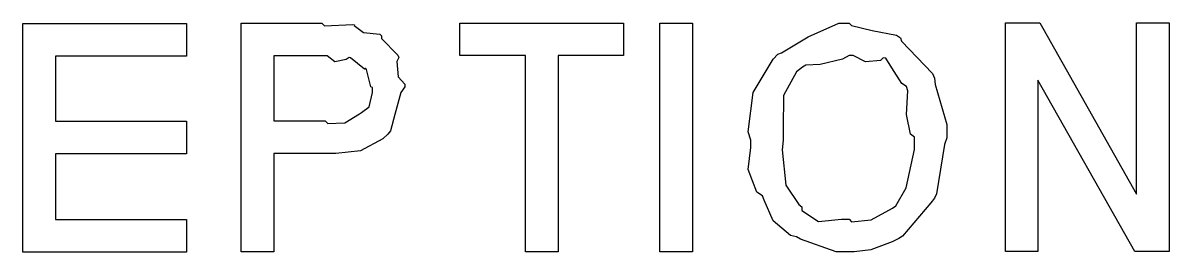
# Model space of a CAD drawing. Extents: x 0 to 23.4, y 0 to 16.5.
# Drawn here: x 10.4157 to 10.7365, y 4.9711 to 5.0353 of the extents above; entities that cross this region are included whole.
import ezdxf

# ---------------------------------------------------------------- set-up
doc = ezdxf.new("R2010")
doc.units = 0
doc.layers.get('0').update_dxf_attribs({"linetype": 'CONTINUOUS'})

msp = doc.modelspace()

# ---------------------------------------------------------------- linework, layer by layer
at = {"color": 0}
for points in [[(10.4157, 4.97108), (10.4157, 5.0351), (10.4615, 5.0351), (10.4615, 5.02599), (10.4248, 5.02599), (10.4248, 5.00776), (10.4615, 5.00776), (10.4615, 4.99864), (10.4248, 4.99864), (10.4248, 4.98019), (10.4615, 4.98019), (10.4615, 4.97108), (10.4157, 4.97108)], [(10.4768, 4.97114), (10.4768, 5.03515), (10.4994, 5.03515), (10.5001, 5.03444), (10.508, 5.03483), (10.5085, 5.03472), (10.5084, 5.0345), (10.511, 5.03256), (10.5156, 5.03207), (10.5161, 5.03168), (10.5161, 5.03093), (10.5206, 5.02626), (10.5209, 5.02561), (10.5204, 5.02447), (10.5207, 5.02013), (10.5226, 5.01807), (10.5226, 5.01736), (10.5215, 5.01574), (10.5198, 5.0096), (10.5186, 5.00504), (10.5178, 5.00412), (10.5164, 5.00282), (10.5102, 4.9994), (10.5033, 4.99869), (10.5009, 4.99869), (10.4859, 4.99869), (10.4859, 4.97114), (10.4768, 4.97114)], [(10.5564, 4.97119), (10.5564, 5.0261), (10.538, 5.0261), (10.538, 5.03521), (10.5838, 5.03521), (10.5838, 5.0261), (10.5655, 5.0261), (10.5655, 4.97119), (10.5564, 4.97119)], [(10.594, 4.97119), (10.594, 5.03521), (10.6031, 5.03521), (10.6031, 4.97119), (10.594, 4.97119)], [(10.6194, 5.00244), (10.6187, 5.00472), (10.6201, 5.01574), (10.6257, 5.02512), (10.627, 5.02653), (10.628, 5.02686), (10.6355, 5.03136), (10.6441, 5.03521), (10.647, 5.03521), (10.6476, 5.0345), (10.6534, 5.03315), (10.6602, 5.03179), (10.6613, 5.03108), (10.6616, 5.03011), (10.6703, 5.02106), (10.6708, 5.01981), (10.671, 5.01801), (10.6743, 5.00683), (10.6743, 5.0031), (10.6736, 5.00119), (10.6714, 4.98742), (10.6708, 4.98617), (10.6698, 4.98486), (10.6619, 4.97553), (10.6609, 4.97488), (10.659, 4.97396), (10.653, 4.97168), (10.6484, 4.97119), (10.647, 4.97119), (10.6433, 4.97119), (10.6333, 4.97467), (10.6322, 4.97532), (10.6305, 4.97569), (10.6257, 4.97987), (10.6232, 4.98562), (10.6227, 4.98682), (10.6211, 4.9879), (10.6187, 4.99419), (10.6194, 5.00038), (10.6194, 5.00244)], [(10.6907, 4.97125), (10.6907, 5.03526), (10.7003, 5.03526), (10.7274, 4.98731), (10.7274, 5.03526), (10.7365, 5.03526), (10.7365, 4.97125), (10.7269, 4.97125), (10.6998, 5.01921), (10.6998, 4.97125), (10.6907, 4.97125)], [(10.4859, 5.00782), (10.5003, 5.00782), (10.501, 5.00711), (10.5058, 5.00732), (10.5099, 5.00982), (10.5105, 5.01019), (10.5105, 5.01019), (10.5126, 5.01172), (10.5135, 5.01579), (10.5135, 5.01714), (10.5131, 5.01736), (10.5119, 5.02225), (10.5116, 5.02257), (10.5113, 5.02235), (10.5074, 5.0255), (10.507, 5.02561), (10.5062, 5.02501), (10.503, 5.02436), (10.5009, 5.02604), (10.5003, 5.02604), (10.4859, 5.02604), (10.4859, 5.00782)], [(10.6285, 5.00244), (10.6282, 4.99968), (10.6292, 4.98986), (10.6329, 4.98443), (10.6337, 4.98378), (10.6337, 4.98269), (10.6384, 4.9796), (10.6448, 4.98031), (10.647, 4.98031), (10.6476, 4.97954), (10.6531, 4.98008), (10.6591, 4.9834), (10.66, 4.984), (10.66, 4.984), (10.6629, 4.9891), (10.6652, 4.99978), (10.6652, 5.00331), (10.6641, 5.00407), (10.663, 5.00965), (10.6634, 5.01622), (10.663, 5.01742), (10.6617, 5.01833), (10.6589, 5.02268), (10.6572, 5.02539), (10.6565, 5.02544), (10.6557, 5.02474), (10.6515, 5.02436), (10.6481, 5.0261), (10.647, 5.0261), (10.6451, 5.02512), (10.6388, 5.02365), (10.6348, 5.02339), (10.6339, 5.02285), (10.6322, 5.02154), (10.6286, 5.01497), (10.6285, 5.00558), (10.6285, 5.00244)]]:
    msp.add_lwpolyline(points, close=True, dxfattribs=at)

doc.saveas('drawing.dxf')
